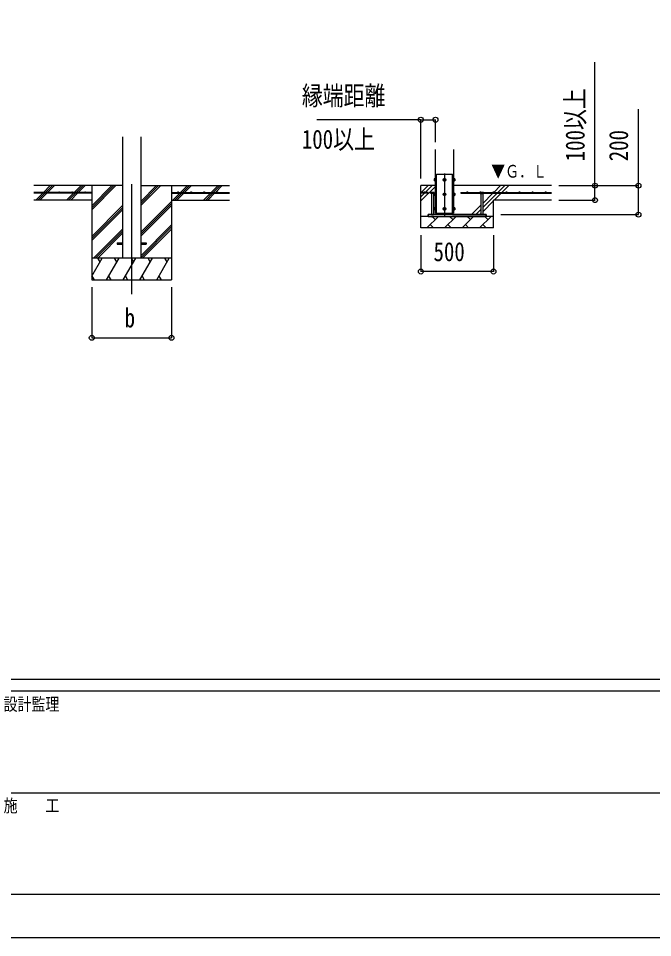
# Model space of a CAD drawing. Units: millimetres, scale not verified. Extents: x -16820 to 16820, y -11880 to 11880.
# Drawn here: x -4971 to -599, y -11880 to -5538 of the extents above; entities that cross this region are included whole.
import ezdxf
from ezdxf.enums import TextEntityAlignment as Align

# ---------------------------------------------------------------- set-up
doc = ezdxf.new("R2010")
doc.units = ezdxf.units.MM
doc.header["$LTSCALE"] = 50
for name, color, linetype in [('0-4_YKK_12', 2, 'Continuous'), ('0-5_YKK_13', 4, 'Continuous'), ('0-6_YKK_A1', 4, 'Continuous'), ('0-7_YKK_D', 6, 'Continuous'), ('0-8_YKK_ZWAK', 7, 'Continuous')]:
    doc.layers.add(name, color=color, linetype=linetype)
doc.styles.add('ＭＳ ゴシック', font='')
doc.styles.get('ＭＳ ゴシック').set_extended_font_data('MS Gothic')

msp = doc.modelspace()

# ---------------------------------------------------------------- linework, layer by layer
at = {"layer": '0-4_YKK_12'}
for p, q in [((-2034.12, -6609), (-2034.12, -6909)), ((-4190.73, -6682.29), (-4190.73, -7441.5))]:
    msp.add_line(p, q, dxfattribs=at)
at = {"layer": '0-5_YKK_13'}
for p, q in [((-2104.82, -6645.01), (-2104.24, -6644)), ((-2104.82, -6645.01), (-2104.82, -6658)), ((-2104.82, -6658), (-2104.24, -6659)), ((-2099.32, -6644), (-2104.24, -6644)), ((-2099.32, -6647.74), (-2104.24, -6647.74)), ((-2099.32, -6655.25), (-2104.24, -6655.25)), ((-2099.32, -6659), (-2104.24, -6659)), ((-2099.32, -6644), (-2099.32, -6659)), ((-2097.72, -6644.46), (-2099.32, -6644.46)), ((-2099.32, -6651), (-2099.32, -6644.46)), ((-2099.32, -6651), (-2097.72, -6651)), ((-2099.32, -6652), (-2097.72, -6652)), ((-2099.32, -6658.55), (-2099.32, -6652)), ((-2099.32, -6658.55), (-2097.72, -6658.55)), ((-2097.72, -6651), (-2097.72, -6644.45)), ((-2097.72, -6658.55), (-2097.72, -6652)), ((-2090.12, -6881.5), (-2090.12, -6611.5)), ((-2090.12, -6611.5), (-1978.12, -6611.5)), ((-1978.12, -6881.5), (-1978.12, -6611.5)), ((-1970.52, -6644.44), (-1968.92, -6644.44)), ((-1970.52, -6651), (-1970.52, -6644.44)), ((-1968.92, -6651), (-1970.52, -6651)), ((-1968.92, -6652), (-1970.52, -6652)), ((-1970.52, -6658.55), (-1970.52, -6652)), ((-1968.92, -6658.55), (-1970.52, -6658.55)), ((-1968.92, -6643.99), (-1964, -6643.99)), ((-1968.92, -6643.99), (-1968.92, -6659)), ((-1968.92, -6651), (-1968.92, -6644.45)), ((-1968.92, -6647.74), (-1964, -6647.74)), ((-1968.92, -6658.55), (-1968.92, -6652)), ((-1968.92, -6655.25), (-1964, -6655.25)), ((-1968.92, -6659), (-1964, -6659)), ((-1963.42, -6645), (-1964, -6643.99)), ((-1963.42, -6658), (-1964, -6659)), ((-1963.42, -6645), (-1963.42, -6658)), ((-2126.12, -6739), (-2127.59, -6739.84)), ((-2126.12, -6739), (-2107.12, -6739)), ((-2122.62, -6747), (-2122.62, -6891.5)), ((-2122.11, -6747), (-2122.11, -6739.84)), ((-2111.14, -6747), (-2111.14, -6739.84)), ((-2110.62, -6747), (-2110.62, -6891.5)), ((-2107.12, -6739), (-2105.65, -6739.84)), ((-2105.65, -6747), (-2105.65, -6739.84)), ((-2104.82, -6745.01), (-2104.24, -6744)), ((-2104.82, -6745.01), (-2104.82, -6758)), ((-2104.82, -6758), (-2104.24, -6759)), ((-2099.32, -6744), (-2104.24, -6744)), ((-2099.32, -6747.74), (-2104.24, -6747.74)), ((-2099.32, -6755.25), (-2104.24, -6755.25)), ((-2099.32, -6759), (-2104.24, -6759)), ((-2099.32, -6744), (-2099.32, -6759)), ((-2097.72, -6744.46), (-2099.32, -6744.46)), ((-2099.32, -6751), (-2099.32, -6744.46)), ((-2099.32, -6751), (-2097.72, -6751)), ((-2099.32, -6752), (-2097.72, -6752)), ((-2099.32, -6758.55), (-2099.32, -6752)), ((-2099.32, -6758.55), (-2097.72, -6758.55)), ((-2097.72, -6751), (-2097.72, -6744.45)), ((-2097.72, -6758.55), (-2097.72, -6752)), ((-1970.52, -6744.44), (-1968.92, -6744.44)), ((-1970.52, -6751), (-1970.52, -6744.44)), ((-1968.92, -6751), (-1970.52, -6751)), ((-1968.92, -6752), (-1970.52, -6752)), ((-1970.52, -6758.55), (-1970.52, -6752)), ((-1968.92, -6758.55), (-1970.52, -6758.55)), ((-1968.92, -6743.99), (-1964, -6743.99)), ((-1968.92, -6743.99), (-1968.92, -6759)), ((-1968.92, -6751), (-1968.92, -6744.45)), ((-1968.92, -6747.74), (-1964, -6747.74)), ((-1968.92, -6758.55), (-1968.92, -6752)), ((-1968.92, -6755.25), (-1964, -6755.25)), ((-1968.92, -6759), (-1964, -6759)), ((-1963.42, -6745), (-1964, -6743.99)), ((-1963.42, -6758), (-1964, -6759)), ((-1963.42, -6745), (-1963.42, -6758)), ((-1786.12, -6739), (-1787.59, -6739.84)), ((-1787.59, -6747), (-1787.59, -6739.84)), ((-1767.12, -6739), (-1786.12, -6739)), ((-1782.62, -6747), (-1782.62, -6891.5)), ((-1782.11, -6747), (-1782.11, -6739.84)), ((-1771.14, -6747), (-1771.14, -6739.84)), ((-1770.62, -6747), (-1770.62, -6891.5)), ((-1767.12, -6739), (-1765.65, -6739.84)), ((-2104.82, -6845.01), (-2104.24, -6844)), ((-2104.82, -6845.01), (-2104.82, -6858)), ((-2099.32, -6844), (-2104.24, -6844)), ((-2099.32, -6847.74), (-2104.24, -6847.74)), ((-2099.32, -6844), (-2099.32, -6859)), ((-2097.72, -6844.46), (-2099.32, -6844.46)), ((-2099.32, -6851), (-2099.32, -6844.46)), ((-2097.72, -6851), (-2097.72, -6844.45)), ((-1970.52, -6844.44), (-1968.92, -6844.44)), ((-1970.52, -6851), (-1970.52, -6844.44)), ((-1968.92, -6843.99), (-1964, -6843.99)), ((-1968.92, -6843.99), (-1968.92, -6859)), ((-1968.92, -6851), (-1968.92, -6844.45)), ((-1968.92, -6847.74), (-1964, -6847.74)), ((-1963.42, -6845), (-1964, -6843.99)), ((-1963.42, -6845), (-1963.42, -6858)), ((-1746.62, -6891.5), (-2146.62, -6891.5)), ((-2146.62, -6903.5), (-2146.62, -6891.5)), ((-2146.62, -6903.5), (-1746.62, -6903.5)), ((-2122.62, -6891.5), (-2110.62, -6891.5)), ((-2122.62, -6905), (-2110.62, -6905)), ((-2104.82, -6858), (-2104.24, -6859)), ((-2099.32, -6855.25), (-2104.24, -6855.25)), ((-2099.32, -6859), (-2104.24, -6859)), ((-2099.32, -6851), (-2097.72, -6851)), ((-2099.32, -6852), (-2097.72, -6852)), ((-2099.32, -6858.55), (-2099.32, -6852)), ((-2099.32, -6858.55), (-2097.72, -6858.55)), ((-2097.72, -6858.55), (-2097.72, -6852)), ((-2090.12, -6891.5), (-2090.12, -6881.5)), ((-1978.12, -6891.5), (-1978.12, -6881.5)), ((-1968.92, -6851), (-1970.52, -6851)), ((-1968.92, -6852), (-1970.52, -6852)), ((-1970.52, -6858.55), (-1970.52, -6852)), ((-1968.92, -6858.55), (-1970.52, -6858.55)), ((-1968.92, -6858.55), (-1968.92, -6852)), ((-1968.92, -6855.25), (-1964, -6855.25)), ((-1968.92, -6859), (-1964, -6859)), ((-1963.42, -6858), (-1964, -6859)), ((-1770.62, -6891.5), (-1782.62, -6891.5)), ((-1770.62, -6905), (-1782.62, -6905)), ((-1746.62, -6903.5), (-1746.62, -6891.5)), ((-4290.73, -7087), (-4290.73, -7096)), ((-4290.73, -7087), (-4253.23, -7087)), ((-4290.73, -7096), (-4253.23, -7096)), ((-4128.23, -7087), (-4090.73, -7087)), ((-4128.23, -7096), (-4090.73, -7096)), ((-4090.73, -7087), (-4090.73, -7096))]:
    msp.add_line(p, q, dxfattribs=at)
for points in [[(-2096.62, -6643), (-2097.72, -6643), (-2097.72, -6660), (-2096.62, -6660)], [(-1971.62, -6643), (-1970.52, -6643), (-1970.52, -6660), (-1971.62, -6660)], [(-2105.65, -6747), (-2127.59, -6747), (-2127.59, -6739.84)], [(-2096.62, -6743), (-2097.72, -6743), (-2097.72, -6760), (-2096.62, -6760)], [(-1971.62, -6743), (-1970.52, -6743), (-1970.52, -6760), (-1971.62, -6760)], [(-1787.59, -6747), (-1765.65, -6747), (-1765.65, -6739.84)], [(-2096.62, -6843), (-2097.72, -6843), (-2097.72, -6860), (-2096.62, -6860)], [(-1971.62, -6843), (-1970.52, -6843), (-1970.52, -6860), (-1971.62, -6860)], [(-2122.62, -6903.5), (-2122.62, -6905), (-2120.62, -6907), (-2112.62, -6907)], [(-2110.62, -6903.5), (-2110.62, -6905), (-2112.62, -6907)], [(-1782.62, -6903.5), (-1782.62, -6905), (-1780.62, -6907)], [(-1770.62, -6903.5), (-1770.62, -6905), (-1772.62, -6907), (-1780.62, -6907)]]:
    msp.add_lwpolyline(points, dxfattribs=at)
for points in [[(-2034.12, -6643.99), (-2040.62, -6647.74), (-2040.62, -6655.25), (-2034.12, -6659), (-2027.62, -6655.25), (-2027.62, -6647.74)], [(-2034.12, -6743.99), (-2040.62, -6747.74), (-2040.62, -6755.25), (-2034.12, -6759), (-2027.62, -6755.25), (-2027.62, -6747.74)], [(-2034.12, -6843.99), (-2040.62, -6847.74), (-2040.62, -6855.25), (-2034.12, -6859), (-2027.62, -6855.25), (-2027.62, -6847.74)]]:
    msp.add_lwpolyline(points, close=True, dxfattribs=at)
for centre, radius in [((-2034.12, -6651.5), 8.5), ((-2034.12, -6651.5), 6.5), ((-2034.12, -6751.5), 8.5), ((-2034.12, -6751.5), 6.5), ((-2034.12, -6851.5), 8.5), ((-2034.12, -6851.5), 6.5)]:
    msp.add_circle(centre, radius, dxfattribs=at)
for centre, radius, start, end in [((-2101.52, -6645.87), 3.31, 145.51973, 214.48027), ((-2092.4, -6651.5), 12.42, 162.41205, 197.58795), ((-2101.5, -6657.12), 3.32, 145.61575, 214.38425), ((-2034.12, -6651.5), 7.05, 157.21814, 202.78186), ((-2034.12, -6651.5), 7.05, 97.21814, 142.78186), ((-2034.12, -6651.5), 7.05, 217.21814, 262.78186), ((-2034.12, -6651.5), 7.05, 37.21814, 82.78186), ((-2034.12, -6651.5), 7.05, 277.21814, 322.78186), ((-2034.12, -6651.5), 7.05, 337.21814, 22.78186), ((-1966.75, -6645.87), 3.32, 325.61575, 34.38425), ((-1966.75, -6657.12), 3.32, 325.61575, 34.38425), ((-1975.84, -6651.5), 12.42, 342.41205, 17.58795), ((-2124.85, -6743.85), 4.86, 55.61575, 124.38425), ((-2116.62, -6757.15), 18.15, 72.41205, 107.58795), ((-2108.4, -6743.85), 4.86, 55.61575, 124.38425), ((-2101.52, -6745.87), 3.31, 145.51973, 214.48027), ((-2092.4, -6751.5), 12.42, 162.41205, 197.58795), ((-2101.5, -6757.12), 3.32, 145.61575, 214.38425), ((-2034.12, -6751.5), 7.05, 157.21814, 202.78186), ((-2034.12, -6751.5), 7.05, 97.21814, 142.78186), ((-2034.12, -6751.5), 7.05, 217.21814, 262.78186), ((-2034.12, -6751.5), 7.05, 37.21814, 82.78186), ((-2034.12, -6751.5), 7.05, 277.21814, 322.78186), ((-2034.12, -6751.5), 7.05, 337.21814, 22.78186), ((-1966.75, -6745.87), 3.32, 325.61575, 34.38425), ((-1966.75, -6757.12), 3.32, 325.61575, 34.38425), ((-1975.84, -6751.5), 12.42, 342.41205, 17.58795), ((-1784.85, -6743.85), 4.86, 55.61575, 124.38425), ((-1776.62, -6757.15), 18.15, 72.41205, 107.58795), ((-1768.4, -6743.85), 4.86, 55.61575, 124.38425), ((-2101.52, -6845.87), 3.31, 145.51973, 214.48027), ((-2092.4, -6851.5), 12.42, 162.41205, 197.58795), ((-2034.12, -6851.5), 7.05, 157.21814, 202.78186), ((-2034.12, -6851.5), 7.05, 97.21814, 142.78186), ((-2034.12, -6851.5), 7.05, 37.21814, 82.78186), ((-2034.12, -6851.5), 7.05, 337.21814, 22.78186), ((-1966.75, -6845.87), 3.32, 325.61575, 34.38425), ((-1975.84, -6851.5), 12.42, 342.41205, 17.58795), ((-2101.5, -6857.12), 3.32, 145.61575, 214.38425), ((-2034.12, -6851.5), 7.05, 217.21814, 262.78186), ((-2034.12, -6851.5), 7.05, 277.21814, 322.78186), ((-1966.75, -6857.12), 3.32, 325.61575, 34.38425)]:
    msp.add_arc(centre, radius, start, end, dxfattribs=at)
at = {"layer": '0-6_YKK_A1'}
for p, q in [((-4253.23, -6355.14), (-4253.23, -7191.5)), ((-4128.23, -6355.14), (-4128.23, -7191.5)), ((-2096.62, -6881.5), (-2096.62, -6441.5)), ((-1971.62, -6441.5), (-1971.62, -6881.5)), ((-4253.23, -6691.5), (-4865.73, -6691.5)), ((-4798.89, -6739), (-4751.39, -6691.5)), ((-4779.89, -6734.14), (-4737.25, -6691.5)), ((-4770.61, -6739), (-4723.11, -6691.5)), ((-4586.76, -6739), (-4539.26, -6691.5)), ((-4572.62, -6739), (-4525.12, -6691.5)), ((-4558.48, -6739), (-4510.98, -6691.5)), ((-4465.73, -6691.5), (-4465.73, -7341.5)), ((-4465.73, -6858.38), (-4298.84, -6691.5)), ((-4465.73, -6844.23), (-4312.99, -6691.5)), ((-4465.73, -6830.09), (-4327.13, -6691.5)), ((-4128.23, -6829.24), (-3990.48, -6691.5)), ((-4128.23, -6815.1), (-4004.62, -6691.5)), ((-4128.23, -6800.96), (-4018.76, -6691.5)), ((-4128.23, -6691.5), (-3515.73, -6691.5)), ((-3915.73, -6691.5), (-3915.73, -7341.5)), ((-3854.13, -6739), (-3806.63, -6691.5)), ((-3839.99, -6739), (-3792.49, -6691.5)), ((-3825.84, -6739), (-3778.34, -6691.5)), ((-3642, -6739), (-3594.5, -6691.5)), ((-3627.85, -6739), (-3580.35, -6691.5)), ((-3613.71, -6739), (-3566.21, -6691.5)), ((-2096.62, -6691.5), (-2196.62, -6691.5)), ((-2196.62, -6983.5), (-2196.62, -6691.5)), ((-2196.62, -6797.49), (-2096.62, -6697.49)), ((-2194.69, -6739), (-2147.19, -6691.5)), ((-2166.41, -6739), (-2118.91, -6691.5)), ((-1296.62, -6691.5), (-1971.62, -6691.5)), ((-1694.69, -6739), (-1647.19, -6691.5)), ((-1666.41, -6739), (-1618.91, -6691.5)), ((-1638.13, -6739), (-1590.63, -6691.5)), ((-4465.73, -6739), (-4865.73, -6739)), ((-4465.73, -6744), (-4865.73, -6744)), ((-4851.39, -6791.5), (-4803.89, -6744)), ((-4837.25, -6791.5), (-4789.75, -6744)), ((-4823.11, -6791.5), (-4775.61, -6744)), ((-4784.75, -6739), (-4783.08, -6737.33)), ((-4637.86, -6790.09), (-4591.76, -6744)), ((-4625.12, -6791.5), (-4577.62, -6744)), ((-4610.98, -6791.5), (-4563.48, -6744)), ((-4465.73, -6739), (-4465.73, -6744)), ((-3915.73, -6739), (-3515.73, -6739)), ((-3915.73, -6739), (-3915.73, -6744)), ((-3915.73, -6744), (-3515.73, -6744)), ((-3906.63, -6791.5), (-3859.13, -6744)), ((-3892.49, -6791.5), (-3844.99, -6744)), ((-3878.35, -6791.5), (-3830.84, -6744)), ((-3694.5, -6791.5), (-3647, -6744)), ((-3680.35, -6791.5), (-3632.85, -6744)), ((-3666.21, -6791.5), (-3618.71, -6744)), ((-2146.62, -6739), (-2196.62, -6739)), ((-2196.62, -6769.21), (-2171.41, -6744)), ((-2146.62, -6744), (-2196.62, -6744)), ((-2146.62, -6739), (-2146.62, -6744)), ((-1921.62, -6739), (-1296.62, -6739)), ((-1921.62, -6739), (-1921.62, -6744)), ((-1921.62, -6744), (-1787.59, -6744)), ((-1770.62, -6843.21), (-1671.41, -6744)), ((-1770.62, -6814.92), (-1699.69, -6744)), ((-1765.65, -6744), (-1296.62, -6744)), ((-1690.63, -6791.5), (-1643.13, -6744)), ((-4465.73, -6791.5), (-4865.73, -6791.5)), ((-4465.73, -7042.22), (-4253.23, -6829.72)), ((-4465.73, -7056.36), (-4253.23, -6843.87)), ((-4128.23, -7013.09), (-3915.73, -6800.59)), ((-4128.23, -7027.23), (-3915.73, -6814.73)), ((-4128.23, -7041.37), (-3915.73, -6828.88)), ((-3915.73, -6791.5), (-3515.73, -6791.5)), ((-1847.19, -6891.5), (-1782.62, -6826.92)), ((-1770.62, -6871.49), (-1696.62, -6797.49)), ((-1696.62, -6983.5), (-1696.62, -6791.5)), ((-1296.62, -6791.5), (-1696.62, -6791.5)), ((-4465.73, -7070.51), (-4253.23, -6858.01)), ((-1696.62, -6903.5), (-2196.62, -6903.5)), ((-2155.89, -6983.5), (-2075.89, -6903.5)), ((-2098.55, -6926.16), (-2117.71, -6907)), ((-2096.62, -6881.5), (-1971.62, -6881.5)), ((-2034.47, -6983.5), (-1954.47, -6903.5)), ((-1977.13, -6926.16), (-1999.79, -6903.5)), ((-1978.12, -6891.5), (-1746.62, -6891.5)), ((-1913.05, -6983.5), (-1833.05, -6903.5)), ((-1855.71, -6926.16), (-1878.37, -6903.5)), ((-1818.91, -6891.5), (-1782.62, -6855.21)), ((-1791.62, -6983.5), (-1711.62, -6903.5)), ((-1790.63, -6891.5), (-1782.62, -6883.49)), ((-1734.29, -6926.16), (-1756.95, -6903.5)), ((-1746.62, -6891.5), (-1746.62, -6903.5)), ((-4128.23, -7175.22), (-3915.73, -6962.72)), ((-2133.23, -6960.83), (-2110.57, -6983.5)), ((-2011.81, -6960.83), (-1989.14, -6983.5)), ((-1890.38, -6960.83), (-1867.72, -6983.5)), ((-1768.96, -6960.83), (-1746.3, -6983.5)), ((-4452.87, -7191.5), (-4253.23, -6991.86)), ((-4438.73, -7191.5), (-4253.23, -7006)), ((-4424.58, -7191.5), (-4253.23, -7020.14)), ((-4128.23, -7189.36), (-3915.73, -6976.86)), ((-4116.22, -7191.5), (-3915.73, -6991.01)), ((-1696.62, -6983.5), (-2196.62, -6983.5)), ((-3915.73, -7191.5), (-4465.73, -7191.5)), ((-4465.73, -7316.95), (-4393.3, -7191.5)), ((-4408.3, -7217.48), (-4423.3, -7191.5)), ((-4364.43, -7341.49), (-4277.83, -7191.5)), ((-4292.83, -7217.48), (-4307.83, -7191.49)), ((-4248.96, -7341.49), (-4162.36, -7191.5)), ((-4177.36, -7217.48), (-4192.36, -7191.5)), ((-4133.49, -7341.5), (-4046.89, -7191.5)), ((-4061.89, -7217.48), (-4076.89, -7191.5)), ((-4018.02, -7341.5), (-3931.42, -7191.5)), ((-3946.42, -7217.48), (-3961.42, -7191.5)), ((-4465.73, -7341.5), (-3915.73, -7341.5)), ((-4464.9, -7315.51), (-4449.9, -7341.49)), ((-4349.43, -7315.52), (-4334.43, -7341.49)), ((-4233.96, -7315.52), (-4218.96, -7341.49)), ((-4118.49, -7315.51), (-4103.49, -7341.5)), ((-4003.02, -7315.52), (-3988.02, -7341.5))]:
    msp.add_line(p, q, dxfattribs=at)
msp.add_lwpolyline([(-2090.12, -6891.5), (-2146.62, -6891.5), (-2146.62, -6903.5)], dxfattribs=at)
for centre in [(-4780.73, -6736.5), (-4690.73, -6736.5), (-4600.73, -6736.5), (-4510.73, -6736.5), (-3870.73, -6736.5), (-3780.73, -6736.5), (-3690.73, -6736.5), (-3600.73, -6736.5), (-2171.62, -6736.5), (-1876.62, -6736.5), (-1786.62, -6736.5), (-1696.62, -6736.5), (-1606.62, -6736.5), (-1516.62, -6736.5), (-1426.62, -6736.5), (-1336.62, -6736.5)]:
    msp.add_circle(centre, 2.5, dxfattribs=at)
at = {"layer": '0-7_YKK_D'}
for p, q in [((-2196.62, -6236.96), (-2914.43, -6236.96)), ((-2196.62, -6641.5), (-2196.62, -6235.96)), ((-2196.62, -6236.96), (-2096.62, -6236.96)), ((-2096.62, -6391.5), (-2096.62, -6235.96)), ((-1246.62, -6691.5), (-996.12, -6691.5)), ((-1246.62, -6691.5), (-695.62, -6691.5)), ((-1246.62, -6791.5), (-996.12, -6791.5)), ((-1646.62, -6891.5), (-695.62, -6891.5)), ((-2196.62, -7033.5), (-2196.62, -7285.5)), ((-1696.62, -7033.5), (-1696.62, -7285.5)), ((-1696.62, -7284.5), (-2196.62, -7284.5)), ((-4465.73, -7391.5), (-4465.73, -7742.5)), ((-3915.73, -7391.5), (-3915.73, -7742.5)), ((-4465.73, -7741.5), (-3915.73, -7741.5))]:
    msp.add_line(p, q, dxfattribs=at)
for points in [[(-996.62, -6791.5), (-996.62, -6691.5), (-996.62, -5838.7)], [(-696.62, -6891.5), (-696.62, -6691.5), (-696.62, -6165.1)]]:
    msp.add_lwpolyline(points, dxfattribs=at)
for centre in [(-2196.62, -6236.96), (-2096.62, -6236.96), (-996.62, -6691.5), (-696.62, -6691.5), (-996.62, -6791.5), (-696.62, -6891.5), (-2196.62, -7284.5), (-1696.62, -7284.5), (-4465.73, -7741.5), (-3915.73, -7741.5)]:
    msp.add_circle(centre, 17, dxfattribs=at)
at = {"layer": '0-8_YKK_ZWAK'}
for p, q in [((15580.08, -10100), (-15619.92, -10100)), ((-19.92, -10180), (-5219.92, -10180)), ((-5189.92, -10880), (-19.92, -10880)), ((-5219.92, -11580), (-19.92, -11580))]:
    msp.add_line(p, q, dxfattribs=at)
msp.add_lwpolyline([(-16820, -11880), (16820, -11880), (16820, 11880), (-16820, 11880)], close=True, dxfattribs=at)

# ---------------------------------------------------------------- texts
at = {"layer": '0-6_YKK_A1', "style": 'ＭＳ ゴシック', "width": 0.8}
msp.add_text('▼Ｇ．Ｌ', height=87.98, dxfattribs=at).set_placement((-1712.08, -6663.04), align=Align.BOTTOM_LEFT)
at = {"layer": '0-7_YKK_D', "style": 'ＭＳ ゴシック', "width": 0.8}
for s, p in [('縁端距離', (-3017.42, -6176.96)), ('100以上', (-3017.42, -6476.96)), ('500', (-2109.82, -7252.5)), ('b', (-4238.73, -7709.5))]:
    msp.add_text(s, height=132, dxfattribs=at).set_placement(p, align=Align.BOTTOM_LEFT)
for s, p in [('100以上', (-1028.62, -6523.5)), ('200', (-728.62, -6523.5))]:
    msp.add_text(s, height=132, rotation=90, dxfattribs=at).set_placement(p, align=Align.BOTTOM_LEFT)
at = {"layer": '0-8_YKK_ZWAK', "style": 'ＭＳ ゴシック', "width": 0.8}
for s, p in [('設計監理', (-5073.25, -10340)), ('施\u3000\u3000工', (-5073.25, -11040))]:
    msp.add_text(s, height=87.98, dxfattribs=at).set_placement(p, align=Align.BOTTOM_LEFT)

doc.saveas('drawing.dxf')
